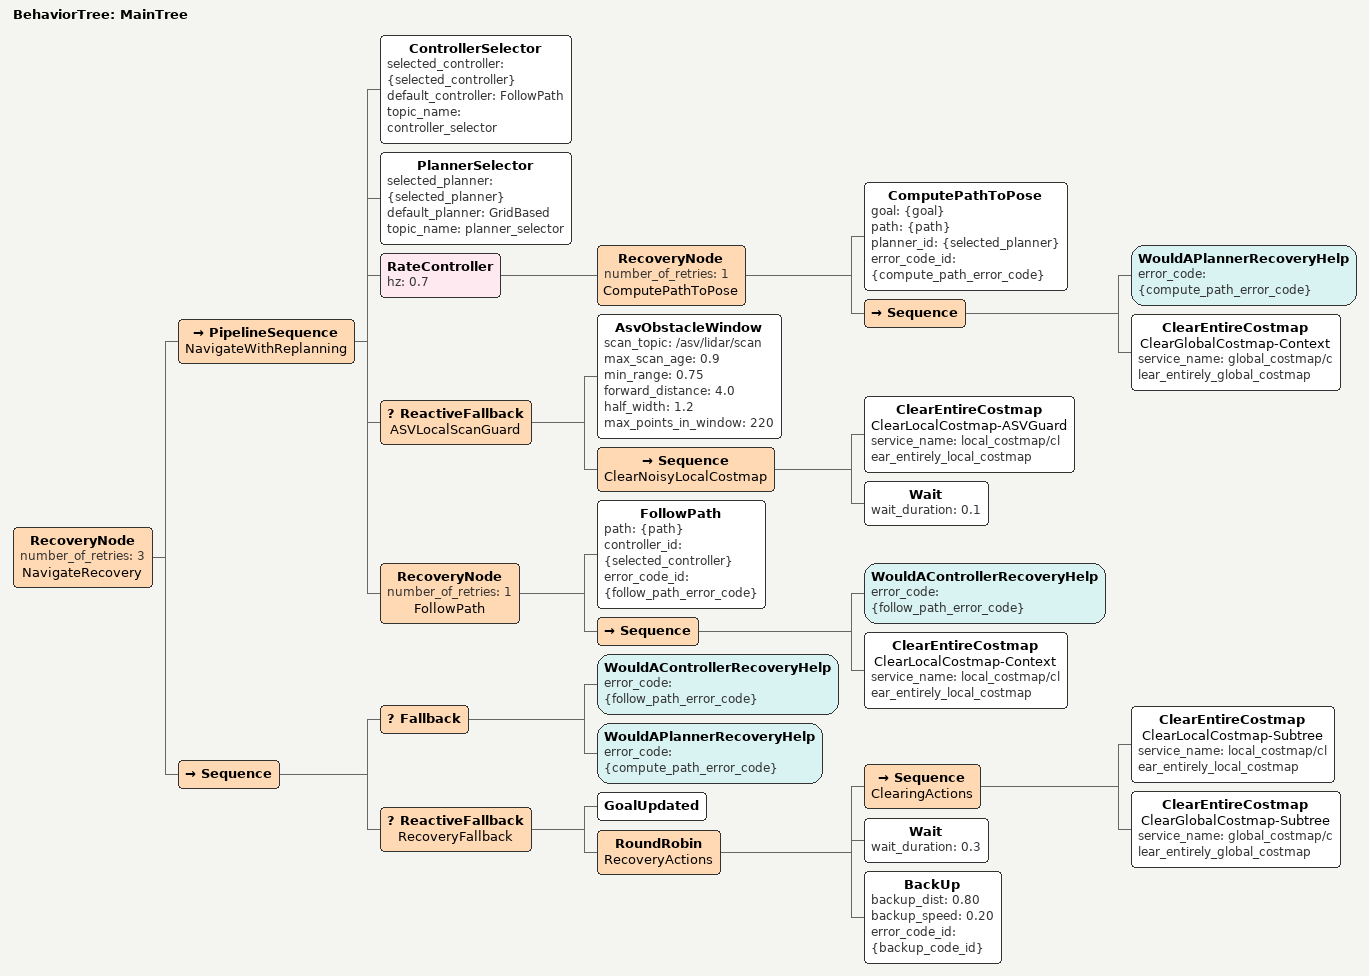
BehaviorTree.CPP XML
<root BTCPP_format="4" main_tree_to_execute="MainTree">
  <BehaviorTree ID="MainTree">
    <RecoveryNode number_of_retries="3" name="NavigateRecovery">
      <PipelineSequence name="NavigateWithReplanning">
        <ControllerSelector selected_controller="{selected_controller}" default_controller="FollowPath" topic_name="controller_selector"/>
        <PlannerSelector selected_planner="{selected_planner}" default_planner="GridBased" topic_name="planner_selector"/>
        <RateController hz="0.7">
          <RecoveryNode number_of_retries="1" name="ComputePathToPose">
            <ComputePathToPose goal="{goal}" path="{path}" planner_id="{selected_planner}" error_code_id="{compute_path_error_code}"/>
            <Sequence>
              <WouldAPlannerRecoveryHelp error_code="{compute_path_error_code}"/>
              <ClearEntireCostmap name="ClearGlobalCostmap-Context" service_name="global_costmap/clear_entirely_global_costmap"/>
            </Sequence>
          </RecoveryNode>
        </RateController>
        <ReactiveFallback name="ASVLocalScanGuard">
          <AsvObstacleWindow scan_topic="/asv/lidar/scan" max_scan_age="0.9" min_range="0.75" forward_distance="4.0" half_width="1.2" max_points_in_window="220"/>
          <Sequence name="ClearNoisyLocalCostmap">
            <ClearEntireCostmap name="ClearLocalCostmap-ASVGuard" service_name="local_costmap/clear_entirely_local_costmap"/>
            <Wait wait_duration="0.1"/>
          </Sequence>
        </ReactiveFallback>
        <RecoveryNode number_of_retries="1" name="FollowPath">
          <FollowPath path="{path}" controller_id="{selected_controller}" error_code_id="{follow_path_error_code}"/>
          <Sequence>
            <WouldAControllerRecoveryHelp error_code="{follow_path_error_code}"/>
            <ClearEntireCostmap name="ClearLocalCostmap-Context" service_name="local_costmap/clear_entirely_local_costmap"/>
          </Sequence>
        </RecoveryNode>
      </PipelineSequence>
      <Sequence>
        <Fallback>
          <WouldAControllerRecoveryHelp error_code="{follow_path_error_code}"/>
          <WouldAPlannerRecoveryHelp error_code="{compute_path_error_code}"/>
        </Fallback>
        <ReactiveFallback name="RecoveryFallback">
          <GoalUpdated/>
          <RoundRobin name="RecoveryActions">
            <Sequence name="ClearingActions">
              <ClearEntireCostmap name="ClearLocalCostmap-Subtree" service_name="local_costmap/clear_entirely_local_costmap"/>
              <ClearEntireCostmap name="ClearGlobalCostmap-Subtree" service_name="global_costmap/clear_entirely_global_costmap"/>
            </Sequence>
            <Wait wait_duration="0.3"/>
            <BackUp backup_dist="0.80" backup_speed="0.20" error_code_id="{backup_code_id}"/>
          </RoundRobin>
        </ReactiveFallback>
      </Sequence>
    </RecoveryNode>
  </BehaviorTree>
</root>
